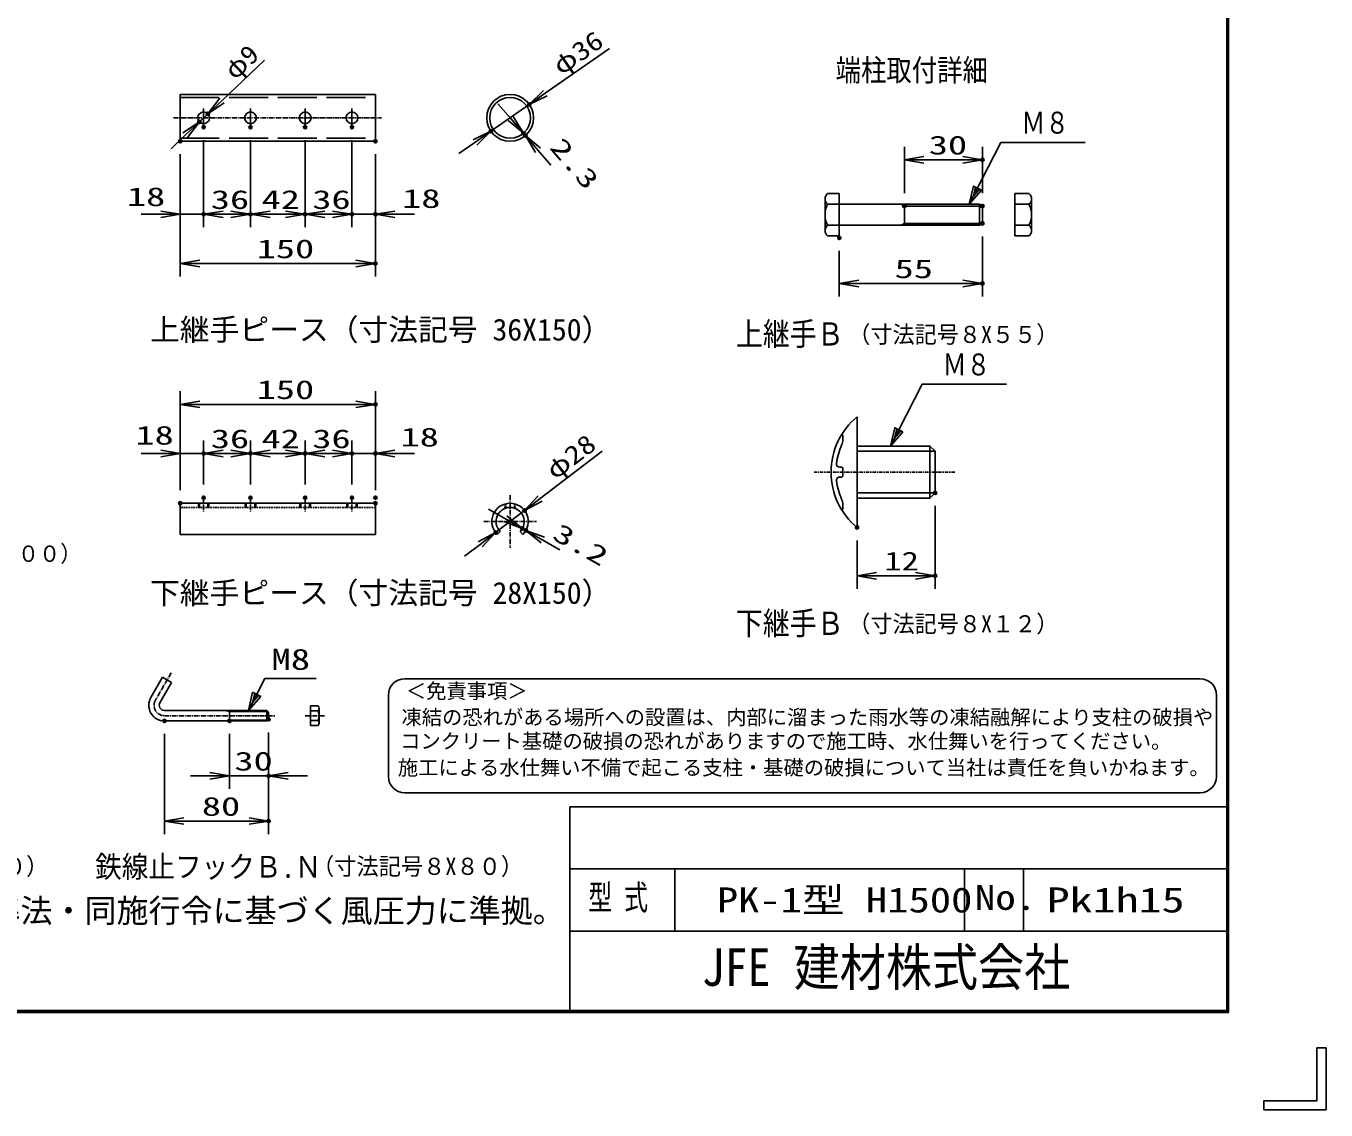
# Model space of a CAD drawing. Units: millimetres, scale not verified. Extents: x -2950 to 2950, y -2100 to 2100.
# Drawn here: x 952 to 2950, y -2100 to -434 of the extents above; entities that cross this region are included whole.
import ezdxf
from ezdxf.enums import TextEntityAlignment as Align

# ---------------------------------------------------------------- set-up
doc = ezdxf.new("R2010")
doc.units = ezdxf.units.MM
doc.header["$LTSCALE"] = 10
doc.header["$PDMODE"] = 32
doc.header["$PDSIZE"] = 5
for name, pattern in [('DASHED', [7.5, 6, -1.5]), ('USER1', [1.125, 0.75, -0.125, 0.125, -0.125]), ('USER3', [1.01, 0.5, -0.25, 0.01, -0.25]), ('USER4', [0.375, 0.25, -0.125])]:
    doc.linetypes.add(name, pattern=pattern)
for name, color, linetype, lineweight in [('0-1_1', 7, 'Continuous', 25), ('0-2_0', 7, 'Continuous', 25), ('0-4_EXTCNT-L', 2, 'Continuous', 25), ('0-6_WAKU', 7, 'Continuous', 25), ('0-9_D-TTL-TXT', 2, 'Continuous', 25)]:
    doc.layers.add(name, color=color, linetype=linetype, lineweight=lineweight)
doc.layers.add('0-5_DEFPOINTS', color=7, linetype='Continuous')
doc.styles.add('ＭＳ ゴシック', font='')
doc.styles.get('ＭＳ ゴシック').set_extended_font_data('MS Gothic')

# ---------------------------------------------------------------- blocks, each defined once
blk = doc.blocks.new('DARROWS')
at = {"layer": '0-2_0', "color": 2}
blk.add_line((0, 0), (-9.991, 0), dxfattribs=at)
blk.add_lwpolyline([(-10, -1.667), (0, 0), (-10, 1.667)], dxfattribs=at)

msp = doc.modelspace()

# ---------------------------------------------------------------- linework, layer by layer
at = {"layer": '0-1_1', "color": 4}
for p, q in [((2401.69, -708.23), (2450.31, -613.23)), ((2450.31, -613.23), (2579.81, -613.23)), ((2349.29, -1087.8), (2229.29, -1087.8)), ((2229.29, -1151.8), (2349.29, -1151.8)), ((1293.82, -1486.09), (1318.9, -1437.08)), ((1318.9, -1437.08), (1397.72, -1437.08)), ((1293.82, -1486.09), (1300.34, -1457.98)), ((1300.34, -1457.98), (1312.81, -1464.36)), ((1300.2, -1473.63), (1303.46, -1459.57)), ((1309.69, -1462.76), (1300.2, -1473.63))]:
    msp.add_line(p, q, dxfattribs=at)
at = {"layer": '0-1_1'}
for p, q in [((2229.29, -1034.8), (2229.29, -1204.8)), ((2207.29, -1070.11), (2207.29, -1062.86)), ((2229.29, -1079.8), (2341.3, -1079.8)), ((2349.29, -1087.8), (2349.29, -1151.8)), ((2205.29, -1112.3), (2202.6, -1112.3)), ((2207.29, -1114.3), (2207.29, -1125.3)), ((2205.29, -1127.3), (2202.6, -1127.3)), ((2207.29, -1176.74), (2207.29, -1169.49))]:
    msp.add_line(p, q, dxfattribs=at)
at = {"layer": '0-1_1', "color": 4, "linetype": 'USER3'}
msp.add_line((2379.34, -1119.8), (2163.33, -1119.8), dxfattribs=at)
at = {"layer": '0-1_1', "color": 4}
for points in [[(2420.68, -686.49), (2401.69, -708.23), (2408.22, -680.11)], [(2299.66, -1058.06), (2280.67, -1079.8), (2287.2, -1051.69)]]:
    msp.add_lwpolyline(points, close=True, dxfattribs=at)
for points in [[(2417.56, -684.9), (2408.07, -695.77), (2411.33, -681.71)], [(2280.67, -1079.8), (2329.29, -984.8), (2458.79, -984.8)], [(2296.54, -1056.47), (2287.05, -1067.34), (2290.31, -1053.28)]]:
    msp.add_lwpolyline(points, dxfattribs=at)
at = {"layer": '0-1_1'}
for points in [[(2341.3, -1159.8), (2341.3, -1079.8), (2349.29, -1087.8)], [(2349.29, -1151.8), (2341.3, -1159.8), (2229.29, -1159.8)]]:
    msp.add_lwpolyline(points, dxfattribs=at)
for centre, radius, start, end in [((2299.61, -1119.8), 110.31, 129.59747, 230.40213), ((2299.61, -1119.8), 102.81, 156.13531, 172.65765), ((2206.29, -1062.86), 1, 0, 148.60435), ((2187.29, -1070.11), 20, 336.13489, 0), ((2202.6, -1107.3), 5, 172.65716, 270), ((2205.29, -1114.3), 2, 0, 90), ((2202.6, -1132.3), 5, 90, 187.34283), ((2299.61, -1119.8), 102.81, 187.34226, 203.86461), ((2205.29, -1125.3), 2, 270, 0), ((2206.3, -1176.74), 1, 211.38818, 0), ((2187.29, -1169.49), 20, 0, 23.8647)]:
    msp.add_arc(centre, radius, start, end, dxfattribs=at)
at = {"layer": '0-2_0'}
for p, q in [((1189.01, -539.31), (1189.01, -611.31)), ((1189.01, -539.31), (1489.01, -539.31)), ((1489.01, -539.31), (1489.01, -611.31)), ((1189.01, -611.31), (1489.01, -611.31)), ((2180.03, -699.29), (2180.03, -748.68)), ((2184.03, -691.83), (2202.03, -691.83)), ((2202.03, -691.83), (2202.03, -756.63)), ((2471.53, -691.83), (2471.53, -756.63)), ((2493.53, -691.83), (2471.53, -691.83)), ((2497.53, -699.29), (2497.53, -748.68)), ((2184.03, -708.03), (2202.03, -708.03)), ((2202.03, -708.23), (2417.23, -708.23)), ((2297.23, -708.23), (2302.03, -710.94)), ((2302.03, -710.94), (2422.03, -710.94)), ((2417.23, -708.23), (2417.23, -740.23)), ((2417.23, -708.23), (2422.03, -710.94)), ((2422.03, -710.94), (2422.03, -737.52)), ((2493.53, -708.03), (2471.53, -708.03)), ((2302.03, -737.52), (2422.03, -737.52)), ((2422.03, -737.52), (2417.23, -740.23)), ((2184.03, -740.43), (2202.03, -740.43)), ((2184.03, -756.63), (2202.03, -756.63)), ((2202.03, -740.23), (2417.23, -740.23)), ((2493.53, -740.43), (2471.53, -740.43)), ((2493.53, -756.63), (2471.53, -756.63)), ((1217.01, -1167.59), (1217.01, -1173.99)), ((1218.41, -1167.59), (1218.41, -1173.99)), ((1231.61, -1167.59), (1231.61, -1173.99)), ((1233.01, -1167.59), (1233.01, -1173.99)), ((1289.01, -1167.59), (1289.01, -1173.99)), ((1290.41, -1167.59), (1290.41, -1173.99)), ((1303.61, -1167.59), (1303.61, -1173.99)), ((1305.01, -1167.59), (1305.01, -1173.99)), ((1373.01, -1167.59), (1373.01, -1173.99)), ((1374.41, -1167.59), (1374.41, -1173.99)), ((1387.61, -1167.59), (1387.61, -1173.99)), ((1389.01, -1167.59), (1389.01, -1173.99)), ((1445.01, -1167.59), (1445.01, -1173.99)), ((1446.41, -1167.59), (1446.41, -1173.99)), ((1459.61, -1167.59), (1459.61, -1173.99)), ((1461.01, -1167.59), (1461.01, -1173.99)), ((1489.01, -1167.59), (1489.01, -1215.39)), ((1489.01, -1215.39), (1189.01, -1215.39)), ((1680.74, -1210.86), (1676.21, -1215.39)), ((1711.29, -1210.86), (1715.81, -1215.39)), ((1161.96, -1434.92), (1143.96, -1466.09)), ((1175.82, -1442.92), (1161.96, -1434.92)), ((1175.82, -1442.92), (1157.82, -1474.09)), ((1164.74, -1486.09), (1322.34, -1486.09)), ((1257.34, -1486.09), (1264.74, -1487.49)), ((1264.74, -1486.09), (1264.74, -1502.09)), ((1264.74, -1487.49), (1323.74, -1487.49)), ((1322.34, -1486.09), (1322.34, -1502.09)), ((1324.74, -1488.49), (1322.34, -1486.09)), ((1324.74, -1488.49), (1324.74, -1499.69)), ((1324.74, -1488.49), (1324.74, -1499.69)), ((1389.34, -1479.09), (1400.94, -1479.09)), ((1389.34, -1479.09), (1389.34, -1509.09)), ((1400.94, -1486.59), (1389.34, -1486.59)), ((1402.34, -1482.25), (1402.34, -1505.38)), ((1164.74, -1502.09), (1322.34, -1502.09)), ((1257.34, -1502.09), (1264.74, -1500.69)), ((1264.74, -1500.69), (1323.74, -1500.69)), ((1322.34, -1502.09), (1324.74, -1499.69)), ((1400.94, -1501.59), (1389.34, -1501.59)), ((1389.34, -1509.09), (1400.94, -1509.09))]:
    msp.add_line(p, q, dxfattribs=at)
at = {"layer": '0-2_0', "linetype": 'DASHED'}
for p, q in [((1189.01, -543.91), (1489.01, -543.91)), ((1189.01, -606.71), (1489.01, -606.71))]:
    msp.add_line(p, q, dxfattribs=at)
at = {"layer": '0-2_0', "color": 4, "linetype": 'USER1'}
for p, q in [((1696.01, -1155.09), (1696.01, -1236.09)), ((1225.01, -1159.01), (1225.01, -1181.32)), ((1297.01, -1159.01), (1297.01, -1181.32)), ((1381.01, -1159.01), (1381.01, -1181.32)), ((1453.01, -1159.01), (1453.01, -1181.32)), ((1655.51, -1195.59), (1736.52, -1195.59)), ((1175.09, -1428.16), (1150.89, -1470.09)), ((1164.74, -1494.09), (1334.52, -1494.09)), ((1380.83, -1494.09), (1410.56, -1494.09))]:
    msp.add_line(p, q, dxfattribs=at)
at = {"layer": '0-2_0', "linetype": 'USER4'}
for p, q in [((1489.01, -1173.99), (1189.01, -1173.99)), ((1688.01, -1168.76), (1688.01, -1175.52)), ((1689.41, -1168.38), (1689.41, -1175.02)), ((1702.61, -1168.38), (1702.61, -1175.02)), ((1704.01, -1168.76), (1704.01, -1175.52))]:
    msp.add_line(p, q, dxfattribs=at)
at = {"layer": '0-2_0'}
for points in [[(2302.03, -710.94), (2302.03, -737.52), (2297.23, -740.23)], [(1489.01, -1167.59), (1189.01, -1167.59), (1189.01, -1215.39)]]:
    msp.add_lwpolyline(points, dxfattribs=at)
for centre, radius in [((1696.01, -575.31), 36), ((1696.01, -575.31), 31.4), ((1225.01, -575.31), 9), ((1297.01, -575.31), 9), ((1381.01, -575.31), 9), ((1453.01, -575.31), 9)]:
    msp.add_circle(centre, radius, dxfattribs=at)
for centre, radius, start, end in [((2190.18, -699.93), 10.17, 127.21089, 232.78911), ((2487.37, -699.93), 10.17, 307.21089, 52.78911), ((2214.83, -724.23), 34.8, 152.26063, 207.73937), ((2462.72, -724.23), 34.8, 332.26063, 27.73937), ((2190.22, -748.53), 10.2, 127.42505, 232.57495), ((2487.33, -748.53), 10.2, 307.42505, 52.57495), ((1696.01, -1195.59), 28, 315, 225), ((1696.01, -1195.59), 21.6, 315, 225), ((1164.74, -1478.09), 24, 150, 270), ((1164.74, -1478.09), 8, 150, 270), ((1396.74, -1482.84), 5.63, 318.21899, 41.78101), ((1381.55, -1494.09), 20.79, 338.85295, 21.14705), ((1396.62, -1505.34), 5.72, 319.0514, 40.9486)]:
    msp.add_arc(centre, radius, start, end, dxfattribs=at)
at = {"layer": '0-2_0', "color": 4, "linetype": 'USER1'}
msp.add_arc((1164.74, -1478.09), 16, 150, 270, dxfattribs=at)
at = {"layer": '0-4_EXTCNT-L'}
for p, q in [((1848.58, -468.93), (1750.15, -537.56)), ((1318.73, -486.67), (1253.35, -548.51)), ((1666.48, -595.9), (1725.54, -554.72)), ((1696.93, -576.37), (1677.34, -553.64)), ((1218.47, -581.5), (1231.55, -569.13)), ((1716.51, -599.1), (1719.51, -602.59)), ((1196.68, -602.11), (1174.88, -622.73)), ((1641.87, -613.06), (1617.26, -630.22)), ((1739.09, -625.31), (1758.67, -648.04)), ((2332.03, -639.81), (2392.03, -639.81)), ((1159.01, -723.51), (1129.01, -723.51)), ((1189.01, -723.51), (1225.01, -723.51)), ((1255.01, -723.51), (1285.01, -723.51)), ((1255.01, -723.51), (1267.01, -723.51)), ((1327.01, -723.51), (1351.01, -723.51)), ((1423.01, -723.51), (1393.01, -723.51)), ((1411.01, -723.51), (1423.01, -723.51)), ((1453.01, -723.51), (1489.01, -723.51)), ((1519.01, -723.51), (1549.01, -723.51)), ((1219.01, -799.17), (1459.01, -799.17)), ((2232.03, -829.8), (2392.03, -829.8)), ((1219.01, -1015.6), (1459.01, -1015.6)), ((1159.01, -1091.11), (1129.01, -1091.11)), ((1189.01, -1091.11), (1225.01, -1091.11)), ((1255.01, -1091.11), (1285.01, -1091.11)), ((1255.01, -1091.11), (1267.01, -1091.11)), ((1327.01, -1091.11), (1351.01, -1091.11)), ((1423.01, -1091.11), (1393.01, -1091.11)), ((1411.01, -1091.11), (1423.01, -1091.11)), ((1453.01, -1091.11), (1489.01, -1091.11)), ((1519.01, -1091.11), (1549.01, -1091.11)), ((1837.39, -1087.44), (1742.08, -1160.35)), ((1688.71, -1191.44), (1662.62, -1176.64)), ((1673.77, -1212.6), (1718.25, -1178.58)), ((1714.8, -1206.25), (1720.36, -1209.41)), ((1649.95, -1230.83), (1626.12, -1249.06)), ((1746.46, -1224.22), (1772.55, -1239.02)), ((2259.29, -1279), (2319.29, -1279)), ((1234.74, -1586.5), (1204.74, -1586.5)), ((1264.74, -1586.5), (1324.74, -1586.5)), ((1354.74, -1586.5), (1384.74, -1586.5)), ((1194.74, -1655.99), (1294.74, -1655.99))]:
    msp.add_line(p, q, dxfattribs=at)
at = {"layer": '0-4_EXTCNT-L', "color": 4, "linetype": 'USER1'}
msp.add_line((1178.71, -575.31), (1498.54, -575.31), dxfattribs=at)
at = {"layer": '0-4_EXTCNT-L', "color": 4}
for p, q in [((1225.01, -560.92), (1225.01, -589.7)), ((1297.01, -560.92), (1297.01, -589.7)), ((1381.01, -560.92), (1381.01, -589.7)), ((1453.01, -560.92), (1453.01, -589.7)), ((1696.01, -575.31), (1733.47, -618.79)), ((1293.82, -1486.09), (1312.81, -1464.36))]:
    msp.add_line(p, q, dxfattribs=at)
at = {"layer": '0-4_EXTCNT-L', "color": 1}
for p, q in [((1225.01, -609.7), (1225.01, -743.51)), ((1225.01, -609.7), (1225.01, -743.51)), ((1297.01, -609.7), (1297.01, -743.51)), ((1297.01, -609.7), (1297.01, -743.51)), ((1381.01, -609.7), (1381.01, -743.51)), ((1381.01, -609.7), (1381.01, -743.51)), ((1453.01, -609.7), (1453.01, -743.51)), ((1453.01, -609.7), (1453.01, -743.51)), ((1189.01, -631.31), (1189.01, -743.51)), ((1189.01, -631.31), (1189.01, -819.17)), ((1489.01, -631.31), (1489.01, -743.51)), ((1489.01, -631.31), (1489.01, -819.17)), ((2302.03, -690.94), (2302.03, -619.81)), ((2422.03, -690.94), (2422.03, -619.81)), ((2422.03, -757.52), (2422.03, -849.8)), ((2202.03, -779.83), (2202.03, -849.8)), ((1189.01, -1147.59), (1189.01, -995.6)), ((1489.01, -1147.59), (1489.01, -995.6)), ((1189.01, -1147.59), (1189.01, -1071.11)), ((1225.01, -1139.01), (1225.01, -1071.11)), ((1225.01, -1139.01), (1225.01, -1071.11)), ((1297.01, -1139.01), (1297.01, -1071.11)), ((1297.01, -1139.01), (1297.01, -1071.11)), ((1381.01, -1139.01), (1381.01, -1071.11)), ((1381.01, -1139.01), (1381.01, -1071.11)), ((1453.01, -1139.01), (1453.01, -1071.11)), ((1453.01, -1139.01), (1453.01, -1071.11)), ((1489.01, -1139.01), (1489.01, -1071.11)), ((2349.29, -1171.8), (2349.29, -1299)), ((2229.29, -1224.8), (2229.29, -1299)), ((1164.74, -1522.09), (1164.74, -1675.99)), ((1264.74, -1522.09), (1264.74, -1606.5)), ((1324.74, -1519.69), (1324.74, -1606.5)), ((1324.74, -1519.69), (1324.74, -1675.99))]:
    msp.add_line(p, q, dxfattribs=at)
at = {"layer": '0-5_DEFPOINTS'}
for p in [(1725.54, -554.72), (1218.47, -581.5), (1231.55, -569.13), (1225.01, -589.7), (1297.01, -589.7), (1381.01, -589.7), (1453.01, -589.7), (1666.48, -595.9), (1716.51, -599.1), (1189.01, -611.31), (1189.01, -611.31), (1489.01, -611.31), (1719.51, -602.59), (1719.51, -602.59), (2422.03, -639.81), (2302.03, -710.94), (2422.03, -710.94), (1225.01, -723.51), (1297.01, -723.51), (1381.01, -723.51), (1453.01, -723.51), (1489.01, -723.51), (2422.03, -737.52), (2202.03, -759.83), (1489.01, -799.17), (2422.03, -829.8), (1489.01, -1015.6), (1225.01, -1091.11), (1297.01, -1091.11), (1381.01, -1091.11), (1453.01, -1091.11), (1489.01, -1091.11), (1225.01, -1159.01), (1297.01, -1159.01), (1381.01, -1159.01), (1453.01, -1159.01), (1489.01, -1159.01), (2349.29, -1151.8), (1189.01, -1167.59), (1489.01, -1167.59), (1718.25, -1178.58), (1673.77, -1212.6), (1714.8, -1206.25), (1720.36, -1209.41), (1720.36, -1209.41), (2229.29, -1204.8), (2349.29, -1279), (1324.74, -1499.69), (1164.74, -1502.09), (1264.74, -1502.09), (1324.74, -1586.5), (1324.74, -1655.99)]:
    msp.add_point(p, dxfattribs=at)
at = {"layer": '0-6_WAKU'}
for p, q in [((1787.73, -1633.95), (2797.36, -1633.95)), ((1787.73, -1947.33), (1787.73, -1633.95)), ((1787.73, -1729.45), (2797.36, -1729.45)), ((1949.18, -1824.95), (1949.18, -1729.45)), ((2394.16, -1824.95), (2394.16, -1729.45)), ((2484.88, -1824.95), (2484.88, -1729.45)), ((1787.73, -1824.95), (2797.36, -1824.95)), ((2935.71, -2004.5), (2935.71, -2085.68)), ((2854.53, -2100), (2950.03, -2100))]:
    msp.add_line(p, q, dxfattribs=at)
msp.add_lwpolyline([(-2699.97, 1950), (2800.03, 1950), (2800.03, -1950), (-2699.97, -1950)], close=True, dxfattribs=at)
for points in [[(2798.7, 1948.67), (2798.7, -1948.67), (-2698.64, -1948.67)], [(2797.36, 1947.33), (2797.36, -1947.33), (-2697.3, -1947.33)], [(2950.03, -2100), (2950.03, -2004.5), (2935.71, -2004.5)], [(2935.71, -2085.68), (2854.53, -2085.68), (2854.53, -2100)]]:
    msp.add_lwpolyline(points, dxfattribs=at)
at = {"layer": '0-9_D-TTL-TXT'}
for p, q in [((2756.69, -1437.35), (1533.92, -1437.35)), ((1508.92, -1462.35), (1508.92, -1587.35)), ((2781.69, -1587.35), (2781.69, -1462.35)), ((1533.92, -1612.35), (2756.69, -1612.35))]:
    msp.add_line(p, q, dxfattribs=at)
for centre, start, end in [((1533.92, -1462.35), 90, 180), ((2756.69, -1462.35), 0, 90), ((1533.92, -1587.35), 180, 270), ((2756.69, -1587.35), 270, 0)]:
    msp.add_arc(centre, 25, start, end, dxfattribs=at)

# ---------------------------------------------------------------- block references
at = {"layer": '0-4_EXTCNT-L', "xscale": 3, "yscale": 3}
for p, rotation in [((1725.54, -554.72), 214.8869), ((1231.55, -569.13), 223.4068), ((1218.47, -581.5), 43.4068), ((1716.51, -599.1), 310.74619), ((1666.48, -595.9), 34.8869), ((1719.51, -602.59), 130.74619), ((2302.03, -639.81), 180), ((1225.01, -723.51), 180), ((1225.01, -723.51), 180), ((1297.01, -723.51), 180), ((1381.01, -723.51), 180), ((1489.01, -723.51), 180), ((1189.01, -799.17), 180), ((2202.03, -829.8), 180), ((1189.01, -1015.6), 180), ((1225.01, -1091.11), 180), ((1225.01, -1091.11), 180), ((1297.01, -1091.11), 180), ((1381.01, -1091.11), 180), ((1489.01, -1091.11), 180), ((1718.25, -1178.58), 217.41635), ((1714.8, -1206.25), 330.42457), ((1673.77, -1212.6), 37.41635), ((1720.36, -1209.41), 150.42457), ((2229.29, -1279), 180), ((1324.74, -1586.5), 180), ((1164.74, -1655.99), 180)]:
    msp.add_blockref('DARROWS', p, dxfattribs=dict(at, rotation=rotation))
for p in [(2422.03, -639.81), (1189.01, -723.51), (1297.01, -723.51), (1381.01, -723.51), (1453.01, -723.51), (1453.01, -723.51), (1489.01, -799.17), (2422.03, -829.8), (1489.01, -1015.6), (1189.01, -1091.11), (1297.01, -1091.11), (1381.01, -1091.11), (1453.01, -1091.11), (1453.01, -1091.11), (2349.29, -1279), (1264.74, -1586.5), (1324.74, -1655.99)]:
    msp.add_blockref('DARROWS', p, dxfattribs=at)

# ---------------------------------------------------------------- texts
at = {"layer": '0-1_1', "color": 4, "style": 'ＭＳ ゴシック'}
for s, height, width, p in [('端柱取付詳細', 33.65, 0.85, (2196.31, -528.99)), ('Ｍ８', 33.67, 0.8, (2481.81, -609.7)), ('上継手Ｂ', 35.72, 0.85, (2043.09, -935.96)), ('（寸法記号８X５５）', 26.24, 0.95, (2215.79, -929.13)), ('Ｍ８', 33.67, 0.8, (2360.79, -981.28)), ('（寸法記号１０X１００）', 25.2, 0.95, (661.84, -1265.29)), ('下継手Ｂ', 35.72, 0.85, (2043.09, -1380.62)), ('（寸法記号８X１２）', 26.24, 0.95, (2215.79, -1373.8)), ('M8', 32.44, 1.35, (1329.15, -1433.32)), ('（寸法記号８X９０）', 26.36, 0.95, (661.84, -1746.64)), ('（寸法記号８X８０）', 26.36, 0.95, (1391.59, -1746.64))]:
    msp.add_text(s, height=height, dxfattribs=dict(at, width=width)).set_placement(p, align=Align.BOTTOM_LEFT)
for s, p in [('上継手ピース（寸法記号 36X150）', (1142.57, -927.6)), ('下継手ピース（寸法記号 28X150）', (1142.57, -1332.23))]:
    msp.add_text(s, height=33.56, dxfattribs=at).set_placement(p, align=Align.BOTTOM_LEFT)
at = {"layer": '0-1_1', "color": 4, "style": 'ＭＳ ゴシック', "width": 0.9}
msp.add_text('鉄線止フックＢ.Ｎ', height=33.33, rotation=359.94, dxfattribs=at).set_placement((1058.15, -1752.65), align=Align.BOTTOM_LEFT)
at = {"layer": '0-4_EXTCNT-L', "color": 3, "style": 'ＭＳ ゴシック'}
for s, rotation, width, p in [('φ36', 34.887, 1.2, (1779.18, -518)), ('φ9', 43.407, 1.1, (1279.15, -524.86)), ('2.3', 310.746, 1.5, (1748.77, -627.07)), ('φ28', 37.416, 1.2, (1770.21, -1139.52)), ('3.2', 330.425, 1.5, (1754.84, -1229.36))]:
    msp.add_text(s, height=28.89, rotation=rotation, dxfattribs=dict(at, width=width)).set_placement(p, align=Align.BOTTOM_LEFT)
for s, height, width, p in [('30', 28.89, 1.5, (2339.53, -640.36)), ('18', 28.89, 1.5, (1107.07, -719.62)), ('36', 28.89, 1.5, (1236.01, -724.06)), ('42', 28.89, 1.5, (1314.01, -724.06)), ('36', 28.89, 1.5, (1392.01, -724.06)), ('18', 28.89, 1.5, (1529.98, -722.4)), ('150', 28.89, 1.5, (1306.51, -799.72)), ('55', 28.89, 1.5, (2287.03, -830.35)), ('150', 28.89, 1.5, (1306.51, -1016.15)), ('18', 28.89, 1.5, (1120.14, -1086.15)), ('36', 28.89, 1.5, (1236.01, -1091.66)), ('42', 28.89, 1.5, (1314.01, -1091.66)), ('36', 28.89, 1.5, (1392.01, -1091.66)), ('18', 28.89, 1.5, (1527.62, -1089.04)), ('12', 28.86, 1.35, (2271.29, -1279.55)), ('30', 28.89, 1.5, (1272.24, -1587.05)), ('80', 28.89, 1.5, (1222.24, -1656.54))]:
    msp.add_text(s, height=height, dxfattribs=dict(at, width=width)).set_placement(p, align=Align.BOTTOM_LEFT)
at = {"layer": '0-6_WAKU', "style": 'ＭＳ ゴシック'}
for s, height, width, p in [('型 式', 38.48, 0.7, (1816.23, -1804.01)), ('PK-1型 H1500', 38.48, 1.25, (2013.73, -1807.99)), ('No.', 38.48, 1.2, (2410.39, -1804.01)), ('Pk1h15', 38.48, 1.35, (2520.65, -1807.99)), ('JFE 建材株式会社', 57.73, 0.9, (1990.33, -1926.65))]:
    msp.add_text(s, height=height, dxfattribs=dict(at, width=width)).set_placement(p, align=Align.BOTTOM_LEFT)
at = {"layer": '0-9_D-TTL-TXT', "color": 7, "style": 'ＭＳ ゴシック'}
for s, height, p in [('＜免責事項＞ \u3000\u3000', 22.87, (1535.77, -1474.44)), ('凍結の恐れがある場所への設置は、内部に溜まった雨水等の凍結融解により支柱の破損や', 22.87, (1529.01, -1514.69)), ('コンクリート基礎の破損の恐れがありますので施工時、水仕舞いを行ってください。', 22.87, (1526.95, -1551.4)), ('施工による水仕舞い不備で起こる支柱・基礎の破損について当社は責任を負いかねます。 ', 22.87, (1523.46, -1592.14)), ('（設計条件）風荷重：昭和57年改正 建築基準法・同施行令に基づく風圧力に準拠。', 36.08, (-65.22, -1822.54))]:
    msp.add_text(s, height=height, dxfattribs=at).set_placement(p, align=Align.BOTTOM_LEFT)

doc.saveas('drawing.dxf')
